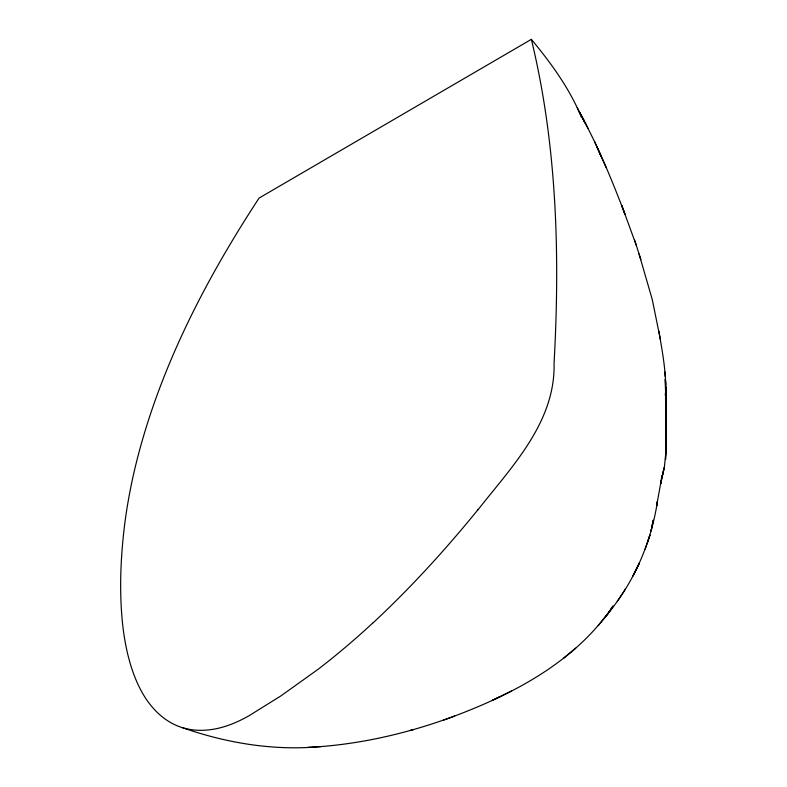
<?xml version="1.0" encoding="UTF-8"?>
<svg xmlns="http://www.w3.org/2000/svg" width="787" height="787" viewBox="0 0 787 787"><rect width="100%" height="100%" fill="white"/><g stroke="black" fill="none" stroke-linecap="round" stroke-linejoin="round"><path stroke-width="1.18" d="M665.91 400.327L665.881 406.889L665.3 379.304L665.91 400.327L665.802 387.332L665.458 394.936C666.678 373.491 662.359 352.104 658.867 331.012M666.196 426.023L665.546 398.094L666.235 414.041L665.94 451.502L664.405 466.888L661.985 477.286L664.405 466.888M665.369 395.704L665.792 392.536L665.477 394.828M663.716 469.878L660.736 483.779L662.034 475.82L656.604 505.943L657.46 501.378C651.056 543.433 633.427 583.777 605.705 616.172M645.163 549.1L650.003 535.022L647.534 542.204M617.254 601.396L625.478 589.01M477.945 509.828C511.757 466.711 555.543 422.176 554.058 363.23C560.088 255.008 556.989 145.113 531.353 39.35L259.08 198.068C204.689 281.097 158.285 370.952 135.02 467.97A254.044 111.311 -73.9 0 0 124.297 527.32C120.608 558.76 119.29 590.624 122.408 622.173A256.444 112.354 -73.9 0 0 128.045 655.492L129.609 661.414A257.575 112.856 -73.9 0 0 139.437 687.366C148.172 705.241 162.614 721.561 182.112 727.562C226.607 743.164 273.965 751.014 321.076 746.568C366.762 742.928 411.699 731.979 454.62 716.062M612.709 607.584L609.04 612.079L613.073 605.97C573.723 664.366 507.615 697.085 443.189 720.253M603.265 619.477L607.948 613.771L598.228 625.586M372.605 623.186L365.985 629.246A1183.953 518.741 -73.9 0 1 345.749 646.973L338.872 652.728A1198.493 525.106 -73.9 0 1 317.81 669.511L281.087 695.777L249.981 715.157A340.555 149.215 -73.9 0 1 218.501 728.221C206.578 731.015 193.877 731.251 182.112 727.562M563.571 658.276L575.691 648.183M511.511 690.996L492.475 700.351L499.784 696.77M409.752 730.552L413.539 729.539M307.973 747.325L321.076 746.568M531.353 39.35C551.097 63.127 569.581 88.528 581.445 117.253M586.079 124.631L580.963 115.079C598.277 146.795 612.07 180.351 624.908 214.084L621.76 205.446L636.309 245.377M587.968 128.192L579.212 111.715L584.161 121.07L582.036 116.929M577.255 107.711L584.161 121.07M599.399 152.481L606.069 167.375M594.5 141.326L601.022 156.151L596.969 146.903M639.054 253.965L652.285 299.611L660.372 339.394M634.47 239.632L640.903 259.71M664.848 372.005L665.251 376.55M665.536 380.111L665.94 384.754M665.891 393.805L665.576 385.768L666.264 421.625L666.117 413.529L666.156 420.76M665.792 392.28L665.95 398.832M477.925 509.75A1228.841 538.406 -73.9 0 1 372.615 623.274M666.245 429.545L666.205 443.799L666.117 422.088L666.333 436.618L666.245 429.545M666.245 436.451L665.94 451.502L666.245 436.451M666.107 443.848L665.556 459.342L666.107 443.848M653.21 520.305L651.095 530.812L653.21 520.305M636.221 569.355L632.935 576.035L639.438 562.902L636.221 569.355"/></g></svg>
